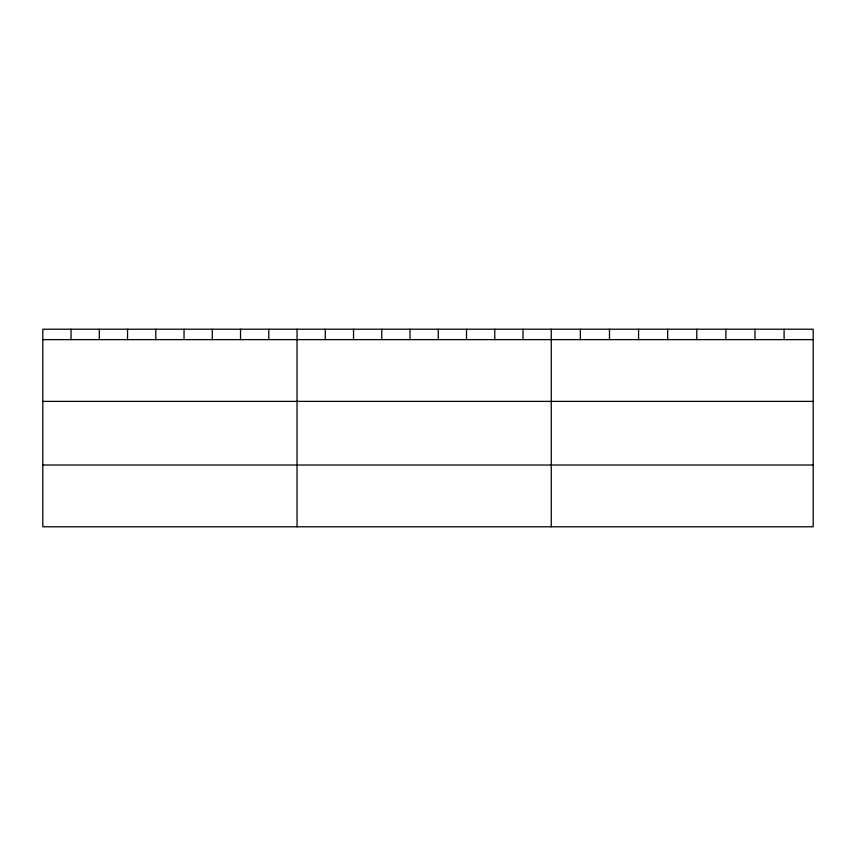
<?xml version="1.0" encoding="UTF-8"?>
<svg xmlns="http://www.w3.org/2000/svg" width="856" height="856" viewBox="0 0 856 856"><rect width="100%" height="100%" fill="white"/><g stroke="black" fill="none" stroke-linecap="round" stroke-linejoin="round"><path stroke-width="1.28" d="M813.2 401.389L813.2 329.218L42.8 329.218L42.8 526.782L813.2 526.782L813.2 401.389L42.8 401.389M42.8 339.629L813.2 339.629M42.8 465.022L813.2 465.022M784.096 329.218L784.096 339.629M754.992 329.218L754.992 339.629M725.888 329.218L725.888 339.629M696.784 329.218L696.784 339.629M667.68 329.218L667.68 339.629M638.576 329.218L638.576 339.629M609.472 329.218L609.472 339.629M580.368 329.218L580.368 339.629M551.264 329.218L551.264 526.782M523.016 329.218L523.016 339.629M494.768 329.218L494.768 339.629M466.52 329.218L466.52 339.629M438.272 329.218L438.272 339.629M410.024 329.218L410.024 339.629M381.776 329.218L381.776 339.629M353.528 329.218L353.528 339.629M325.28 329.218L325.28 339.629M297.032 329.218L297.032 526.782M268.784 329.218L268.784 339.629M240.536 329.218L240.536 339.629M212.288 329.218L212.288 339.629M184.04 329.218L184.04 339.629M155.792 329.218L155.792 339.629M127.544 329.218L127.544 339.629M99.296 329.218L99.296 339.629M71.048 329.218L71.048 339.629"/></g></svg>
